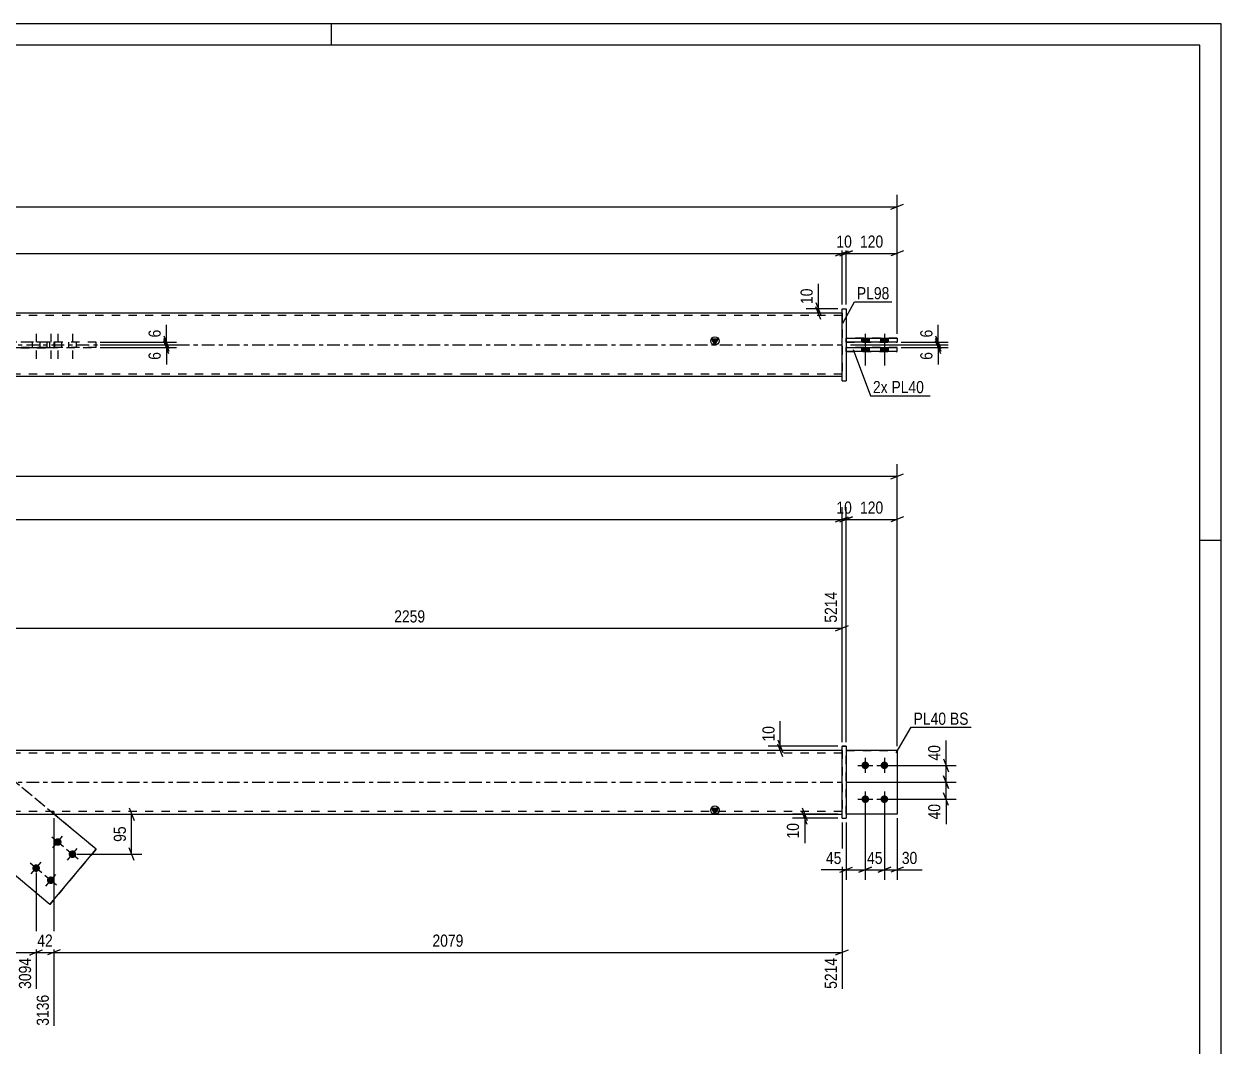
# Model space of a CAD drawing. Header units: millimetres. Extents: x 0 to 594, y 0 to 420.
# Drawn here: x 311.4 to 594, y 178.6 to 420 of the extents above; entities that cross this region are included whole.
import ezdxf

# ---------------------------------------------------------------- set-up
doc = ezdxf.new("R2010")
doc.units = ezdxf.units.MM
doc.linetypes.add('DXK_LINE_DOT2', pattern=[3.9198, 1.9599, -1.9599])
doc.linetypes.add('DXK_LINE_DOT3', pattern=[5.9187, 2.979, -0.9799, 0.9799, -0.9799])
doc.styles.add('Arial Narrow', font='ARIALN.TTF', dxfattribs={"height": 0.2})

# ---------------------------------------------------------------- blocks, each defined once
blk = doc.blocks.new('Unknown-580871426-1129')
at = {"color": 5, "linetype": 'Continuous'}
for p, q in [((594, 420), (0, 420)), ((384, 415), (384, 420)), ((594, 0), (594, 420)), ((589, 415), (5, 415)), ((589, 5), (589, 415)), ((594, 298), (589, 298))]:
    blk.add_line(p, q, dxfattribs=at)
blk = doc.blocks.new('Part-580871426-1687 - 1671')
at = {"color": 2, "linetype": 'Continuous'}
for p, q in [((274.73, 269.75), (263.86, 256.68)), ((274.73, 269.75), (274.73, 269.75)), ((300.41, 248.42), (274.73, 269.75)), ((263.86, 256.68), (273.81, 248.42)), ((263.86, 256.68), (263.86, 256.68)), ((317.55, 212.08), (291.87, 233.42)), ((328.42, 225.16), (318.47, 233.42)), ((317.55, 212.08), (328.42, 225.16)), ((328.42, 225.16), (328.42, 225.16)), ((317.55, 212.08), (317.55, 212.08))]:
    blk.add_line(p, q, dxfattribs=at)
at = {"color": 7, "linetype": 'DXK_LINE_DOT2'}
for p, q in [((263.86, 256.68), (274.73, 269.75)), ((328.42, 225.16), (274.73, 269.75)), ((317.55, 212.08), (263.86, 256.68)), ((273.81, 248.42), (291.87, 233.42)), ((318.47, 233.42), (300.41, 248.42)), ((328.42, 225.16), (317.55, 212.08))]:
    blk.add_line(p, q, dxfattribs=at)
blk = doc.blocks.new('Bolt-580871426-1679 - 1671')
at = {"linetype": 'Continuous'}
for points in [[(319.39, 227.71), (319.57, 227.69), (319.75, 227.63), (319.92, 227.54), (320.06, 227.41), (320.17, 227.26), (320.24, 227.09), (320.28, 226.9), (320.28, 226.71), (320.24, 226.53), (320.17, 226.36), (320.06, 226.21), (319.92, 226.08), (319.75, 225.99), (319.57, 225.93), (319.39, 225.91), (319.2, 225.93), (319.02, 225.99), (318.86, 226.08), (318.72, 226.21), (318.61, 226.36), (318.53, 226.53), (318.49, 226.71), (318.49, 226.9), (318.53, 227.09), (318.61, 227.26), (318.72, 227.41), (318.86, 227.54), (319.02, 227.63), (319.2, 227.69)], [(322.85, 224.83), (323.04, 224.81), (323.21, 224.75), (323.38, 224.66), (323.52, 224.53), (323.63, 224.38), (323.7, 224.21), (323.74, 224.03), (323.74, 223.84), (323.7, 223.65), (323.63, 223.48), (323.52, 223.33), (323.38, 223.2), (323.21, 223.11), (323.04, 223.05), (322.85, 223.03), (322.66, 223.05), (322.48, 223.11), (322.32, 223.2), (322.18, 223.33), (322.07, 223.48), (321.99, 223.65), (321.95, 223.84), (321.95, 224.03), (321.99, 224.21), (322.07, 224.38), (322.18, 224.53), (322.32, 224.66), (322.48, 224.75), (322.66, 224.81)], [(314.28, 221.55), (314.46, 221.53), (314.64, 221.48), (314.8, 221.38), (314.94, 221.26), (315.05, 221.1), (315.13, 220.93), (315.17, 220.75), (315.17, 220.56), (315.13, 220.38), (315.05, 220.2), (314.94, 220.05), (314.8, 219.93), (314.64, 219.83), (314.46, 219.77), (314.28, 219.75), (314.09, 219.77), (313.91, 219.83), (313.75, 219.93), (313.61, 220.05), (313.5, 220.2), (313.42, 220.38), (313.38, 220.56), (313.38, 220.75), (313.42, 220.93), (313.5, 221.1), (313.61, 221.26), (313.75, 221.38), (313.91, 221.48), (314.09, 221.53)], [(317.74, 218.68), (317.92, 218.66), (318.1, 218.6), (318.27, 218.51), (318.41, 218.38), (318.52, 218.23), (318.59, 218.06), (318.63, 217.87), (318.63, 217.68), (318.59, 217.5), (318.52, 217.33), (318.41, 217.18), (318.27, 217.05), (318.1, 216.96), (317.92, 216.9), (317.74, 216.88), (317.55, 216.9), (317.37, 216.96), (317.21, 217.05), (317.07, 217.18), (316.96, 217.33), (316.88, 217.5), (316.84, 217.68), (316.84, 217.87), (316.88, 218.06), (316.96, 218.23), (317.07, 218.38), (317.21, 218.51), (317.37, 218.6), (317.55, 218.66)]]:
    blk.add_hatch(color=1, dxfattribs=at).paths.add_polyline_path(points)
at = {"color": 1, "linetype": 'Continuous'}
for p, q in [((320.77, 225.66), (318, 227.96)), ((318.24, 225.42), (320.54, 228.19)), ((324.23, 222.78), (321.46, 225.08)), ((321.7, 222.55), (324, 225.32)), ((315.66, 219.5), (312.89, 221.8)), ((313.13, 219.27), (315.43, 222.04)), ((319.12, 216.63), (316.35, 218.93)), ((316.59, 216.39), (318.89, 219.16))]:
    blk.add_line(p, q, dxfattribs=at)
blk = doc.blocks.new('Bolt-580871426-1682 - 1671')
at = {"linetype": 'Continuous'}
for points in [[(510.02, 245.82), (510.2, 245.8), (510.38, 245.74), (510.55, 245.65), (510.68, 245.52), (510.8, 245.37), (510.87, 245.2), (510.91, 245.01), (510.91, 244.82), (510.87, 244.64), (510.8, 244.47), (510.68, 244.32), (510.55, 244.19), (510.38, 244.1), (510.2, 244.04), (510.02, 244.02), (509.83, 244.04), (509.65, 244.1), (509.49, 244.19), (509.35, 244.32), (509.24, 244.47), (509.16, 244.64), (509.12, 244.82), (509.12, 245.01), (509.16, 245.2), (509.24, 245.37), (509.35, 245.52), (509.49, 245.65), (509.65, 245.74), (509.83, 245.8)], [(514.52, 245.82), (514.7, 245.8), (514.88, 245.74), (515.05, 245.65), (515.18, 245.52), (515.3, 245.37), (515.37, 245.2), (515.41, 245.01), (515.41, 244.82), (515.37, 244.64), (515.3, 244.47), (515.18, 244.32), (515.05, 244.19), (514.88, 244.1), (514.7, 244.04), (514.52, 244.02), (514.33, 244.04), (514.15, 244.1), (513.99, 244.19), (513.85, 244.32), (513.74, 244.47), (513.66, 244.64), (513.62, 244.82), (513.62, 245.01), (513.66, 245.2), (513.74, 245.37), (513.85, 245.52), (513.99, 245.65), (514.15, 245.74), (514.33, 245.8)], [(510.02, 237.82), (510.2, 237.8), (510.38, 237.74), (510.55, 237.65), (510.68, 237.52), (510.8, 237.37), (510.87, 237.2), (510.91, 237.01), (510.91, 236.82), (510.87, 236.64), (510.8, 236.47), (510.68, 236.32), (510.55, 236.19), (510.38, 236.1), (510.2, 236.04), (510.02, 236.02), (509.83, 236.04), (509.65, 236.1), (509.49, 236.19), (509.35, 236.32), (509.24, 236.47), (509.16, 236.64), (509.12, 236.82), (509.12, 237.01), (509.16, 237.2), (509.24, 237.37), (509.35, 237.52), (509.49, 237.65), (509.65, 237.74), (509.83, 237.8)], [(514.52, 237.82), (514.7, 237.8), (514.88, 237.74), (515.05, 237.65), (515.18, 237.52), (515.3, 237.37), (515.37, 237.2), (515.41, 237.01), (515.41, 236.82), (515.37, 236.64), (515.3, 236.47), (515.18, 236.32), (515.05, 236.19), (514.88, 236.1), (514.7, 236.04), (514.52, 236.02), (514.33, 236.04), (514.15, 236.1), (513.99, 236.19), (513.85, 236.32), (513.74, 236.47), (513.66, 236.64), (513.62, 236.82), (513.62, 237.01), (513.66, 237.2), (513.74, 237.37), (513.85, 237.52), (513.99, 237.65), (514.15, 237.74), (514.33, 237.8)]]:
    blk.add_hatch(color=1, dxfattribs=at).paths.add_polyline_path(points)
at = {"color": 1, "linetype": 'Continuous'}
for p, q in [((510.02, 246.72), (510.02, 243.12)), ((514.52, 246.72), (514.52, 243.12)), ((508.22, 244.92), (511.82, 244.92)), ((512.72, 244.92), (516.32, 244.92)), ((510.02, 238.72), (510.02, 235.12)), ((514.52, 238.72), (514.52, 235.12)), ((508.22, 236.92), (511.82, 236.92)), ((512.72, 236.92), (516.32, 236.92))]:
    blk.add_line(p, q, dxfattribs=at)
blk = doc.blocks.new('Part-580871426-1703 - 1671')
at = {"color": 2, "linetype": 'Continuous'}
for p, q in [((505.52, 249.42), (504.52, 249.42)), ((504.52, 232.42), (504.52, 249.42)), ((505.52, 249.42), (505.52, 232.42)), ((504.52, 232.42), (504.52, 232.42)), ((504.52, 232.42), (505.52, 232.42))]:
    blk.add_line(p, q, dxfattribs=at)
at = {"color": 7, "linetype": 'DXK_LINE_DOT2'}
for p, q in [((504.52, 249.42), (504.52, 249.42)), ((504.52, 249.42), (505.52, 249.42)), ((505.52, 249.42), (505.52, 249.42)), ((504.52, 232.42), (505.52, 232.42))]:
    blk.add_line(p, q, dxfattribs=at)
blk = doc.blocks.new('Part-580871426-1708 - 1671')
at = {"color": 7, "linetype": 'DXK_LINE_DOT2'}
for p, q in [((505.52, 248.42), (517.52, 248.42)), ((517.52, 248.42), (505.52, 248.42)), ((505.52, 248.42), (505.52, 248.42)), ((505.52, 233.42), (505.52, 248.42)), ((517.52, 248.42), (517.52, 248.42)), ((517.52, 248.42), (517.52, 233.42)), ((517.52, 233.42), (505.52, 233.42)), ((517.52, 233.42), (505.52, 233.42))]:
    blk.add_line(p, q, dxfattribs=at)
blk = doc.blocks.new('Part-580871426-1713 - 1671')
at = {"color": 2, "linetype": 'Continuous'}
for p, q in [((517.52, 248.42), (505.52, 248.42)), ((517.52, 248.42), (517.52, 248.42)), ((517.52, 248.42), (517.52, 233.42)), ((517.52, 233.42), (505.52, 233.42))]:
    blk.add_line(p, q, dxfattribs=at)
at = {"color": 7, "linetype": 'DXK_LINE_DOT2'}
for p, q in [((517.52, 248.42), (505.52, 248.42)), ((505.52, 248.42), (505.52, 248.42)), ((505.52, 233.42), (505.52, 248.42)), ((517.52, 248.42), (517.52, 248.42)), ((517.52, 233.42), (505.52, 233.42))]:
    blk.add_line(p, q, dxfattribs=at)
blk = doc.blocks.new('Part-580871426-1718 - 1671')
at = {"linetype": 'Continuous'}
blk.add_hatch(color=2, dxfattribs=at).paths.add_polyline_path([(474.52, 233.42), (473.72, 234.82), (475.32, 234.82)])
at = {"color": 2, "linetype": 'Continuous'}
for p, q in [((416.42, 248.42), (175.86, 248.42)), ((504.52, 248.42), (416.52, 248.42)), ((474.52, 233.42), (473.72, 234.82)), ((473.72, 234.82), (475.32, 234.82)), ((475.32, 234.82), (474.52, 233.42)), ((175.86, 233.42), (416.42, 233.42)), ((416.52, 233.42), (504.52, 233.42))]:
    blk.add_line(p, q, dxfattribs=at)
at = {"color": 7, "linetype": 'DXK_LINE_DOT2'}
for p, q in [((416.42, 247.82), (175.86, 247.82)), ((504.52, 247.82), (416.52, 247.82)), ((504.52, 248.42), (504.52, 233.42)), ((416.42, 234.02), (175.86, 234.02)), ((318.57, 233.42), (318.57, 234.02)), ((504.52, 234.02), (416.52, 234.02))]:
    blk.add_line(p, q, dxfattribs=at)
at = {"color": 7, "linetype": 'DXK_LINE_DOT3'}
for p, q in [((175.86, 240.92), (416.42, 240.92)), ((416.52, 240.92), (504.52, 240.92))]:
    blk.add_line(p, q, dxfattribs=at)
at = {"color": 2, "linetype": 'Continuous'}
blk.add_circle((474.52, 234.32), 1, dxfattribs=at)
blk = doc.blocks.new('Part-580871426-1455 - 1366')
at = {"linetype": 'Continuous'}
blk.add_hatch(color=2, dxfattribs=at).paths.add_polyline_path([(474.52, 344.23), (473.72, 345.63), (475.32, 345.63)])
at = {"color": 2, "linetype": 'Continuous'}
for p, q in [((416.42, 351.73), (175.86, 351.73)), ((504.52, 351.73), (416.52, 351.73)), ((474.52, 344.23), (473.72, 345.63)), ((473.72, 345.63), (475.32, 345.63)), ((475.32, 345.63), (474.52, 344.23)), ((416.42, 336.73), (175.86, 336.73)), ((504.52, 336.73), (416.52, 336.73))]:
    blk.add_line(p, q, dxfattribs=at)
at = {"color": 7, "linetype": 'DXK_LINE_DOT2'}
for p, q in [((416.42, 351.13), (175.86, 351.13)), ((504.52, 351.13), (416.52, 351.13)), ((504.52, 351.73), (504.52, 336.73)), ((291.04, 344.93), (318.57, 344.93)), ((291.04, 344.93), (318.57, 344.93)), ((318.57, 344.93), (318.57, 343.53)), ((318.57, 343.53), (291.04, 343.53)), ((291.04, 343.53), (318.57, 343.53)), ((416.42, 337.33), (175.86, 337.33)), ((504.52, 337.33), (416.52, 337.33))]:
    blk.add_line(p, q, dxfattribs=at)
at = {"color": 7, "linetype": 'DXK_LINE_DOT3'}
for p, q in [((175.86, 344.23), (416.42, 344.23)), ((416.52, 344.23), (504.52, 344.23))]:
    blk.add_line(p, q, dxfattribs=at)
at = {"color": 2, "linetype": 'Continuous'}
blk.add_circle((474.52, 345.13), 1, dxfattribs=at)
blk = doc.blocks.new('Bolt-580871426-1369 - 1366')
at = {"linetype": 'Continuous'}
for points in [[(510.92, 345.83), (509.12, 345.83), (509.12, 344.83), (510.92, 344.83)], [(510.92, 345.83), (509.12, 345.83), (509.12, 344.83), (510.92, 344.83)], [(515.42, 345.83), (513.62, 345.83), (513.62, 344.83), (515.42, 344.83)], [(515.42, 345.83), (513.62, 345.83), (513.62, 344.83), (515.42, 344.83)], [(510.92, 343.63), (509.12, 343.63), (509.12, 342.63), (510.92, 342.63)], [(510.92, 343.63), (509.12, 343.63), (509.12, 342.63), (510.92, 342.63)], [(515.42, 343.63), (513.62, 343.63), (513.62, 342.63), (515.42, 342.63)], [(515.42, 343.63), (513.62, 343.63), (513.62, 342.63), (515.42, 342.63)]]:
    blk.add_hatch(color=1, dxfattribs=at).paths.add_polyline_path(points)
at = {"color": 1, "linetype": 'Continuous'}
for p, q in [((509.12, 345.83), (509.12, 344.83)), ((509.12, 345.83), (509.12, 344.83)), ((510.02, 346.83), (510.02, 339.33)), ((510.02, 346.83), (510.02, 339.33)), ((510.92, 345.83), (510.92, 344.83)), ((510.92, 345.83), (510.92, 344.83)), ((513.62, 345.83), (513.62, 344.83)), ((513.62, 345.83), (513.62, 344.83)), ((514.52, 346.83), (514.52, 339.33)), ((514.52, 346.83), (514.52, 339.33)), ((515.42, 345.83), (515.42, 344.83)), ((515.42, 345.83), (515.42, 344.83)), ((509.12, 343.63), (509.12, 342.63)), ((509.12, 343.63), (509.12, 342.63)), ((510.92, 343.63), (510.92, 342.63)), ((510.92, 343.63), (510.92, 342.63)), ((513.62, 343.63), (513.62, 342.63)), ((513.62, 343.63), (513.62, 342.63)), ((515.42, 343.63), (515.42, 342.63)), ((515.42, 343.63), (515.42, 342.63))]:
    blk.add_line(p, q, dxfattribs=at)
blk = doc.blocks.new('Bolt-580871426-1434 - 1366')
at = {"color": 1, "linetype": 'DXK_LINE_DOT2'}
for p, q in [((313.38, 344.83), (313.38, 343.63)), ((314.28, 346.83), (314.28, 339.33)), ((315.18, 344.83), (315.18, 343.63)), ((316.84, 344.83), (316.84, 343.63)), ((317.74, 346.83), (317.74, 339.33)), ((318.49, 344.83), (318.49, 343.63)), ((318.64, 344.83), (318.64, 343.63)), ((319.39, 346.83), (319.39, 339.33)), ((320.29, 344.83), (320.29, 343.63)), ((321.95, 344.83), (321.95, 343.63)), ((322.85, 346.83), (322.85, 339.33)), ((323.75, 344.83), (323.75, 343.63))]:
    blk.add_line(p, q, dxfattribs=at)
blk = doc.blocks.new('Part-580871426-1460 - 1366')
at = {"color": 2, "linetype": 'Continuous'}
for p, q in [((505.52, 343.63), (517.52, 343.63)), ((517.52, 342.63), (505.52, 342.63)), ((517.52, 342.63), (517.52, 343.63))]:
    blk.add_line(p, q, dxfattribs=at)
at = {"color": 7, "linetype": 'DXK_LINE_DOT2'}
for p, q in [((505.52, 342.63), (505.52, 343.63)), ((517.52, 343.63), (505.52, 343.63)), ((505.52, 342.63), (517.52, 342.63))]:
    blk.add_line(p, q, dxfattribs=at)
blk = doc.blocks.new('Part-580871426-1396 - 1366')
at = {"color": 2, "linetype": 'Continuous'}
for p, q in [((263.86, 343.63), (263.86, 344.83)), ((274.73, 343.63), (274.73, 344.83)), ((301.24, 344.83), (274.73, 344.83)), ((301.24, 343.63), (274.73, 343.63))]:
    blk.add_line(p, q, dxfattribs=at)
at = {"color": 7, "linetype": 'DXK_LINE_DOT2'}
for p, q in [((317.55, 344.83), (263.86, 344.83)), ((263.86, 344.83), (274.73, 344.83)), ((328.42, 344.83), (301.24, 344.83)), ((317.55, 343.63), (317.55, 344.83)), ((328.42, 344.83), (317.55, 344.83)), ((328.42, 343.63), (328.42, 344.83)), ((263.86, 343.63), (317.55, 343.63)), ((274.73, 343.63), (263.86, 343.63)), ((328.42, 343.63), (301.24, 343.63)), ((317.55, 343.63), (328.42, 343.63))]:
    blk.add_line(p, q, dxfattribs=at)
blk = doc.blocks.new('Part-580871426-1432 - 1366')
at = {"color": 2, "linetype": 'Continuous'}
for p, q in [((504.52, 352.73), (504.52, 352.73)), ((504.52, 335.73), (504.52, 352.73)), ((504.52, 352.73), (505.52, 352.73)), ((505.52, 352.73), (505.52, 352.73)), ((505.52, 352.73), (505.52, 335.73)), ((504.52, 335.73), (505.52, 335.73)), ((504.52, 335.73), (504.52, 335.73)), ((505.52, 335.73), (505.52, 335.73))]:
    blk.add_line(p, q, dxfattribs=at)
at = {"color": 7, "linetype": 'DXK_LINE_DOT2'}
for p, q in [((504.52, 352.73), (504.52, 352.73)), ((504.52, 352.73), (505.52, 352.73)), ((504.52, 335.73), (505.52, 335.73))]:
    blk.add_line(p, q, dxfattribs=at)
blk = doc.blocks.new('Part-580871426-1465 - 1366')
at = {"color": 2, "linetype": 'Continuous'}
for p, q in [((505.52, 345.83), (517.52, 345.83)), ((517.52, 344.83), (505.52, 344.83)), ((517.52, 345.83), (517.52, 344.83))]:
    blk.add_line(p, q, dxfattribs=at)
at = {"color": 7, "linetype": 'DXK_LINE_DOT2'}
for p, q in [((505.52, 344.83), (505.52, 345.83)), ((517.52, 345.83), (505.52, 345.83)), ((505.52, 344.83), (517.52, 344.83)), ((517.52, 345.83), (517.52, 345.83))]:
    blk.add_line(p, q, dxfattribs=at)
blk = doc.blocks.new('StraightDimension-580871426-1928 - 1671')
at = {"color": 7, "linetype": 'Continuous'}
for p, q in [((495.12, 234.92), (496.32, 231.92)), ((503.52, 233.42), (492.87, 233.42)), ((503.52, 232.42), (492.87, 232.42)), ((496.32, 230.92), (495.12, 233.92)), ((495.72, 232.42), (495.72, 233.42))]:
    blk.add_line(p, q, dxfattribs=at)
at = {"color": 0}
blk.add_wipeout([(494.97, 231.89), (490.77, 231.89), (490.77, 227.04), (494.97, 227.04)], dxfattribs=at)
at = {"color": 7, "linetype": 'Continuous'}
blk.add_line((495.72, 232.42), (495.72, 226.51), dxfattribs=at)
blk.add_line((495.72, 232.42), (495.72, 226.51), dxfattribs=at)
at = {"color": 3, "style": 'Arial Narrow'}
blk.add_text('10', height=2.863, rotation=90.0002, dxfattribs=at).set_placement((494.37, 227.64))
blk = doc.blocks.new('StraightDimension-580871426-1856 - 1671')
at = {"color": 7, "linetype": 'Continuous'}
for p, q in [((291.87, 232.42), (291.87, 192.13)), ((314.28, 219.65), (314.28, 192.13)), ((293.37, 201.34), (290.37, 200.14)), ((291.87, 200.74), (314.28, 200.74)), ((312.78, 200.14), (315.78, 201.34))]:
    blk.add_line(p, q, dxfattribs=at)
at = {"color": 0}
blk.add_wipeout([(306.41, 201.49), (306.41, 205.69), (299.73, 205.69), (299.73, 201.49)], dxfattribs=at)
at = {"color": 0, "linetype": 'Continuous'}
blk.add_wipeout([(313.68, 200.04), (309.48, 200.04), (309.48, 191.53), (313.68, 191.53)], dxfattribs=at)
at = {"color": 3, "style": 'Arial Narrow'}
blk.add_text('224', height=2.863, dxfattribs=at).set_placement((300.33, 202.09))
at = {"color": 3, "linetype": 'Continuous', "style": 'Arial Narrow'}
blk.add_text('3094', height=2.863, rotation=90.0002, dxfattribs=at).set_placement((313.08, 192.13))
blk = doc.blocks.new('StraightDimension-580871426-2009 - 1671')
at = {"color": 7, "linetype": 'Continuous'}
for p, q in [((528.48, 246.42), (529.68, 243.42)), ((515.52, 244.92), (531.48, 244.92)), ((529.08, 240.92), (529.08, 244.92)), ((505.52, 240.92), (531.48, 240.92)), ((529.68, 239.42), (528.48, 242.42))]:
    blk.add_line(p, q, dxfattribs=at)
at = {"color": 0}
blk.add_wipeout([(528.33, 250.3), (524.13, 250.3), (524.13, 245.44), (528.33, 245.44)], dxfattribs=at)
at = {"color": 7, "linetype": 'Continuous'}
blk.add_line((529.08, 244.92), (529.08, 250.82), dxfattribs=at)
blk.add_line((529.08, 244.92), (529.08, 250.82), dxfattribs=at)
at = {"color": 3, "style": 'Arial Narrow'}
blk.add_text('40', height=2.863, rotation=90.0002, dxfattribs=at).set_placement((527.73, 246.04))
blk = doc.blocks.new('StraightDimension-580871426-2050 - 1671')
at = {"color": 7, "linetype": 'Continuous'}
for p, q in [((504.52, 250.42), (504.52, 305.85)), ((505.52, 250.42), (505.52, 305.85)), ((503.02, 302.4), (506.02, 303.6)), ((507.02, 303.6), (504.02, 302.4)), ((504.52, 303), (505.52, 303))]:
    blk.add_line(p, q, dxfattribs=at)
at = {"color": 0}
blk.add_wipeout([(507.44, 303.75), (507.44, 307.95), (502.59, 307.95), (502.59, 303.75)], dxfattribs=at)
at = {"color": 3, "style": 'Arial Narrow'}
blk.add_text('10', height=2.863, dxfattribs=at).set_placement((503.19, 304.35))
blk = doc.blocks.new('StraightDimension-580871426-2045 - 1671')
at = {"color": 7, "linetype": 'Continuous'}
for p, q in [((504.52, 250.42), (504.52, 305.85)), ((86.76, 303), (504.52, 303)), ((503.02, 302.4), (506.02, 303.6))]:
    blk.add_line(p, q, dxfattribs=at)
blk = doc.blocks.new('StraightDimension-580871426-1728 - 1671')
at = {"color": 7, "linetype": 'Continuous'}
for p, q in [((516.02, 312.57), (519.02, 313.77)), ((517.52, 249.42), (517.52, 316.02)), ((74.76, 313.17), (517.52, 313.17))]:
    blk.add_line(p, q, dxfattribs=at)
blk = doc.blocks.new('StraightDimension-580871426-1742 - 1671')
at = {"color": 7, "linetype": 'Continuous'}
for p, q in [((300.41, 249.42), (300.41, 285.92)), ((504.52, 250.42), (504.52, 285.92)), ((301.91, 277.91), (298.91, 276.71)), ((300.41, 277.31), (504.52, 277.31)), ((503.02, 276.71), (506.02, 277.91))]:
    blk.add_line(p, q, dxfattribs=at)
at = {"color": 0, "linetype": 'Continuous'}
blk.add_wipeout([(503.92, 286.52), (499.72, 286.52), (499.72, 278.01), (503.92, 278.01)], dxfattribs=at)
at = {"color": 0}
blk.add_wipeout([(406.72, 278.06), (406.72, 282.26), (398.21, 282.26), (398.21, 278.06)], dxfattribs=at)
at = {"color": 3, "linetype": 'Continuous', "style": 'Arial Narrow'}
blk.add_text('5214', height=2.863, rotation=90.0002, dxfattribs=at).set_placement((503.32, 278.61))
at = {"color": 3, "style": 'Arial Narrow'}
blk.add_text('2259', height=2.863, dxfattribs=at).set_placement((398.81, 278.66))
blk = doc.blocks.new('StraightDimension-580871426-1950 - 1671')
at = {"color": 7, "linetype": 'Continuous'}
for p, q in [((510.02, 235.92), (510.02, 217.87)), ((514.52, 235.92), (514.52, 217.87)), ((508.52, 219.67), (511.52, 220.87)), ((516.02, 220.87), (513.02, 219.67)), ((510.02, 220.27), (514.52, 220.27))]:
    blk.add_line(p, q, dxfattribs=at)
at = {"color": 0}
blk.add_wipeout([(514.69, 221.02), (514.69, 225.22), (509.84, 225.22), (509.84, 221.02)], dxfattribs=at)
at = {"color": 3, "style": 'Arial Narrow'}
blk.add_text('45', height=2.863, dxfattribs=at).set_placement((510.44, 221.62))
blk = doc.blocks.new('StraightDimension-580871426-1830 - 1671')
at = {"color": 7, "linetype": 'Continuous'}
for p, q in [((318.47, 232.42), (318.47, 183.43)), ((504.52, 231.42), (504.52, 192.13)), ((319.97, 201.34), (316.97, 200.14)), ((318.47, 200.74), (504.52, 200.74)), ((503.02, 200.14), (506.02, 201.34))]:
    blk.add_line(p, q, dxfattribs=at)
at = {"color": 0}
blk.add_wipeout([(415.75, 201.49), (415.75, 205.69), (407.24, 205.69), (407.24, 201.49)], dxfattribs=at)
at = {"color": 0, "linetype": 'Continuous'}
blk.add_wipeout([(503.92, 200.04), (499.72, 200.04), (499.72, 191.53), (503.92, 191.53)], dxfattribs=at)
at = {"color": 3, "style": 'Arial Narrow'}
blk.add_text('2079', height=2.863, dxfattribs=at).set_placement((407.84, 202.09))
at = {"color": 3, "linetype": 'Continuous', "style": 'Arial Narrow'}
blk.add_text('5214', height=2.863, rotation=90.0002, dxfattribs=at).set_placement((503.32, 192.13))
blk = doc.blocks.new('StraightDimension-580871426-1842 - 1671')
at = {"color": 7, "linetype": 'Continuous'}
for p, q in [((318.47, 232.42), (318.47, 183.43)), ((314.28, 219.65), (314.28, 192.13)), ((312.78, 200.14), (315.78, 201.34)), ((314.28, 200.74), (318.47, 200.74)), ((319.97, 201.34), (316.97, 200.14))]:
    blk.add_line(p, q, dxfattribs=at)
at = {"color": 0}
blk.add_wipeout([(318.8, 201.49), (318.8, 205.69), (313.95, 205.69), (313.95, 201.49)], dxfattribs=at)
at = {"color": 0, "linetype": 'Continuous'}
blk.add_wipeout([(317.87, 191.34), (313.67, 191.34), (313.67, 182.83), (317.87, 182.83)], dxfattribs=at)
at = {"color": 3, "style": 'Arial Narrow'}
blk.add_text('42', height=2.863, dxfattribs=at).set_placement((314.55, 202.09))
at = {"color": 3, "linetype": 'Continuous', "style": 'Arial Narrow'}
blk.add_text('3136', height=2.863, rotation=90.0002, dxfattribs=at).set_placement((317.27, 183.43))
blk = doc.blocks.new('StraightDimension-580871426-1937 - 1671')
at = {"color": 7, "linetype": 'Continuous'}
for p, q in [((514.52, 235.92), (514.52, 217.87)), ((517.52, 232.42), (517.52, 217.87)), ((513.02, 219.67), (516.02, 220.87)), ((519.02, 220.87), (516.02, 219.67)), ((514.52, 220.27), (517.52, 220.27))]:
    blk.add_line(p, q, dxfattribs=at)
at = {"color": 0}
blk.add_wipeout([(522.9, 221.02), (522.9, 225.22), (518.04, 225.22), (518.04, 221.02)], dxfattribs=at)
at = {"color": 7, "linetype": 'Continuous'}
blk.add_line((517.52, 220.27), (523.42, 220.27), dxfattribs=at)
blk.add_line((517.52, 220.27), (523.42, 220.27), dxfattribs=at)
at = {"color": 3, "style": 'Arial Narrow'}
blk.add_text('30', height=2.863, dxfattribs=at).set_placement((518.64, 221.62))
blk = doc.blocks.new('StraightDimension-580871426-1960 - 1671')
at = {"color": 7, "linetype": 'Continuous'}
for p, q in [((510.02, 235.92), (510.02, 217.87)), ((505.52, 231.42), (505.52, 217.87)), ((504.02, 219.67), (507.02, 220.87)), ((511.52, 220.87), (508.52, 219.67)), ((505.52, 220.27), (510.02, 220.27))]:
    blk.add_line(p, q, dxfattribs=at)
at = {"color": 0}
blk.add_wipeout([(504.99, 221.02), (504.99, 225.22), (500.13, 225.22), (500.13, 221.02)], dxfattribs=at)
at = {"color": 7, "linetype": 'Continuous'}
blk.add_line((505.52, 220.27), (499.61, 220.27), dxfattribs=at)
blk.add_line((505.52, 220.27), (499.61, 220.27), dxfattribs=at)
at = {"color": 3, "style": 'Arial Narrow'}
blk.add_text('45', height=2.863, dxfattribs=at).set_placement((500.73, 221.62))
blk = doc.blocks.new('StraightDimension-580871426-1985 - 1671')
at = {"color": 7, "linetype": 'Continuous'}
for p, q in [((336.21, 234.92), (337.41, 231.92)), ((329.04, 233.42), (339.21, 233.42)), ((336.81, 223.93), (336.81, 233.42)), ((323.85, 223.93), (339.21, 223.93)), ((337.41, 222.43), (336.21, 225.43))]:
    blk.add_line(p, q, dxfattribs=at)
at = {"color": 0}
blk.add_wipeout([(336.06, 231.1), (331.86, 231.1), (331.86, 226.25), (336.06, 226.25)], dxfattribs=at)
at = {"color": 3, "style": 'Arial Narrow'}
blk.add_text('95', height=2.863, rotation=90.0002, dxfattribs=at).set_placement((335.46, 226.85))
blk = doc.blocks.new('StraightDimension-580871426-1996 - 1671')
at = {"color": 7, "linetype": 'Continuous'}
for p, q in [((505.52, 240.92), (531.48, 240.92)), ((528.48, 242.42), (529.68, 239.42)), ((529.08, 236.92), (529.08, 240.92)), ((529.68, 235.42), (528.48, 238.42)), ((515.52, 236.92), (531.48, 236.92))]:
    blk.add_line(p, q, dxfattribs=at)
at = {"color": 0}
blk.add_wipeout([(528.33, 236.39), (524.13, 236.39), (524.13, 231.54), (528.33, 231.54)], dxfattribs=at)
at = {"color": 7, "linetype": 'Continuous'}
blk.add_line((529.08, 236.92), (529.08, 231.01), dxfattribs=at)
blk.add_line((529.08, 236.92), (529.08, 231.01), dxfattribs=at)
at = {"color": 3, "style": 'Arial Narrow'}
blk.add_text('40', height=2.863, rotation=90.0002, dxfattribs=at).set_placement((527.73, 232.14))
blk = doc.blocks.new('StraightDimension-580871426-2028 - 1671')
at = {"color": 7, "linetype": 'Continuous'}
for p, q in [((503.52, 249.42), (487.09, 249.42)), ((489.34, 250.92), (490.54, 247.92)), ((490.54, 246.92), (489.34, 249.92)), ((489.94, 248.42), (489.94, 249.42)), ((503.52, 248.42), (487.09, 248.42))]:
    blk.add_line(p, q, dxfattribs=at)
at = {"color": 0}
blk.add_wipeout([(489.19, 254.8), (484.99, 254.8), (484.99, 249.94), (489.19, 249.94)], dxfattribs=at)
at = {"color": 7, "linetype": 'Continuous'}
blk.add_line((489.94, 249.42), (489.94, 255.32), dxfattribs=at)
blk.add_line((489.94, 249.42), (489.94, 255.32), dxfattribs=at)
at = {"color": 3, "style": 'Arial Narrow'}
blk.add_text('10', height=2.863, rotation=90.0002, dxfattribs=at).set_placement((488.59, 250.54))
blk = doc.blocks.new('StraightDimension-580871426-2055 - 1671')
at = {"color": 7, "linetype": 'Continuous'}
for p, q in [((505.52, 250.42), (505.52, 305.85)), ((517.52, 249.42), (517.52, 305.85)), ((504.02, 302.4), (507.02, 303.6)), ((505.52, 303), (517.52, 303)), ((519.02, 303.6), (516.02, 302.4))]:
    blk.add_line(p, q, dxfattribs=at)
at = {"color": 0}
blk.add_wipeout([(514.86, 303.75), (514.86, 307.95), (508.17, 307.95), (508.17, 303.75)], dxfattribs=at)
at = {"color": 3, "style": 'Arial Narrow'}
blk.add_text('120', height=2.863, dxfattribs=at).set_placement((508.77, 304.35))
blk = doc.blocks.new('StraightDimension-580871426-1594 - 1366')
at = {"color": 7, "linetype": 'Continuous'}
for p, q in [((505.52, 353.73), (505.52, 368.67)), ((517.52, 346.83), (517.52, 368.67)), ((504.02, 365.22), (507.02, 366.42)), ((505.52, 365.82), (517.52, 365.82)), ((519.02, 366.42), (516.02, 365.22))]:
    blk.add_line(p, q, dxfattribs=at)
at = {"color": 0}
blk.add_wipeout([(514.86, 366.57), (514.86, 370.77), (508.17, 370.77), (508.17, 366.57)], dxfattribs=at)
at = {"color": 3, "style": 'Arial Narrow'}
blk.add_text('120', height=2.863, dxfattribs=at).set_placement((508.77, 367.17))
blk = doc.blocks.new('StraightDimension-580871426-1605 - 1366')
at = {"color": 7, "linetype": 'Continuous'}
for p, q in [((498.34, 354.23), (499.54, 351.23)), ((503.52, 352.73), (496.09, 352.73)), ((503.52, 351.73), (496.09, 351.73)), ((499.54, 350.23), (498.34, 353.23)), ((498.94, 351.73), (498.94, 352.73))]:
    blk.add_line(p, q, dxfattribs=at)
at = {"color": 0}
blk.add_wipeout([(498.19, 358.11), (493.99, 358.11), (493.99, 353.26), (498.19, 353.26)], dxfattribs=at)
at = {"color": 7, "linetype": 'Continuous'}
blk.add_line((498.94, 352.73), (498.94, 358.64), dxfattribs=at)
blk.add_line((498.94, 352.73), (498.94, 358.64), dxfattribs=at)
at = {"color": 3, "style": 'Arial Narrow'}
blk.add_text('10', height=2.863, rotation=90.0002, dxfattribs=at).set_placement((497.59, 353.86))
blk = doc.blocks.new('StraightDimension-580871426-1574 - 1366')
at = {"color": 7, "linetype": 'Continuous'}
for p, q in [((504.52, 353.73), (504.52, 368.67)), ((87.76, 365.82), (504.52, 365.82)), ((503.02, 365.22), (506.02, 366.42))]:
    blk.add_line(p, q, dxfattribs=at)
blk = doc.blocks.new('StraightDimension-580871426-1534 - 1366')
at = {"color": 7, "linetype": 'Continuous'}
for p, q in [((344.43, 345.73), (345.63, 342.73)), ((345.63, 342.13), (344.43, 345.13)), ((329.42, 344.23), (347.43, 344.23)), ((329.42, 343.63), (347.43, 343.63)), ((345.03, 343.63), (345.03, 344.23))]:
    blk.add_line(p, q, dxfattribs=at)
at = {"color": 0}
blk.add_wipeout([(344.28, 343.11), (340.08, 343.11), (340.08, 340.08), (344.28, 340.08)], dxfattribs=at)
at = {"color": 7, "linetype": 'Continuous'}
blk.add_line((345.03, 343.63), (345.03, 339.55), dxfattribs=at)
blk.add_line((345.03, 343.63), (345.03, 339.55), dxfattribs=at)
at = {"color": 3, "style": 'Arial Narrow'}
blk.add_text('6', height=2.86, rotation=90.0002, dxfattribs=at).set_placement((343.68, 340.68))
blk = doc.blocks.new('StraightDimension-580871426-1538 - 1366')
at = {"color": 7, "linetype": 'Continuous'}
for p, q in [((329.42, 344.83), (347.43, 344.83)), ((344.43, 346.33), (345.63, 343.33)), ((345.63, 342.73), (344.43, 345.73)), ((345.03, 344.23), (345.03, 344.83)), ((329.42, 344.23), (347.43, 344.23))]:
    blk.add_line(p, q, dxfattribs=at)
at = {"color": 0}
blk.add_wipeout([(344.28, 348.38), (340.08, 348.38), (340.08, 345.36), (344.28, 345.36)], dxfattribs=at)
at = {"color": 7, "linetype": 'Continuous'}
blk.add_line((345.03, 344.83), (345.03, 348.91), dxfattribs=at)
blk.add_line((345.03, 344.83), (345.03, 348.91), dxfattribs=at)
at = {"color": 3, "style": 'Arial Narrow'}
blk.add_text('6', height=2.86, rotation=90.0002, dxfattribs=at).set_placement((343.68, 345.96))
blk = doc.blocks.new('StraightDimension-580871426-1543 - 1366')
at = {"color": 7, "linetype": 'Continuous'}
for p, q in [((517.52, 346.83), (517.52, 379.68)), ((74.76, 376.83), (517.52, 376.83)), ((516.02, 376.23), (519.02, 377.43))]:
    blk.add_line(p, q, dxfattribs=at)
blk = doc.blocks.new('StraightDimension-580871426-1584 - 1366')
at = {"color": 7, "linetype": 'Continuous'}
for p, q in [((504.52, 353.73), (504.52, 368.67)), ((505.52, 353.73), (505.52, 368.67)), ((503.02, 365.22), (506.02, 366.42)), ((507.02, 366.42), (504.02, 365.22)), ((504.52, 365.82), (505.52, 365.82))]:
    blk.add_line(p, q, dxfattribs=at)
at = {"color": 0}
blk.add_wipeout([(507.44, 366.57), (507.44, 370.77), (502.59, 370.77), (502.59, 366.57)], dxfattribs=at)
at = {"color": 3, "style": 'Arial Narrow'}
blk.add_text('10', height=2.863, dxfattribs=at).set_placement((503.19, 367.17))
blk = doc.blocks.new('StraightDimension-580871426-1616 - 1366')
at = {"color": 7, "linetype": 'Continuous'}
for p, q in [((526.61, 345.73), (527.81, 342.73)), ((527.81, 342.13), (526.61, 345.13)), ((506.52, 344.23), (529.61, 344.23)), ((518.52, 343.63), (529.61, 343.63)), ((527.21, 343.63), (527.21, 344.23))]:
    blk.add_line(p, q, dxfattribs=at)
at = {"color": 0}
blk.add_wipeout([(526.46, 343.11), (522.26, 343.11), (522.26, 340.08), (526.46, 340.08)], dxfattribs=at)
at = {"color": 7, "linetype": 'Continuous'}
blk.add_line((527.21, 343.63), (527.21, 339.55), dxfattribs=at)
blk.add_line((527.21, 343.63), (527.21, 339.55), dxfattribs=at)
at = {"color": 3, "style": 'Arial Narrow'}
blk.add_text('6', height=2.86, rotation=90.0002, dxfattribs=at).set_placement((525.86, 340.68))
blk = doc.blocks.new('StraightDimension-580871426-1625 - 1366')
at = {"color": 7, "linetype": 'Continuous'}
for p, q in [((518.52, 344.83), (529.61, 344.83)), ((526.61, 346.33), (527.81, 343.33)), ((527.81, 342.73), (526.61, 345.73)), ((527.21, 344.23), (527.21, 344.83)), ((506.52, 344.23), (529.61, 344.23))]:
    blk.add_line(p, q, dxfattribs=at)
at = {"color": 0}
blk.add_wipeout([(526.46, 348.38), (522.26, 348.38), (522.26, 345.36), (526.46, 345.36)], dxfattribs=at)
at = {"color": 7, "linetype": 'Continuous'}
blk.add_line((527.21, 344.83), (527.21, 348.91), dxfattribs=at)
blk.add_line((527.21, 344.83), (527.21, 348.91), dxfattribs=at)
at = {"color": 3, "style": 'Arial Narrow'}
blk.add_text('6', height=2.86, rotation=90.0002, dxfattribs=at).set_placement((525.86, 345.96))
blk = doc.blocks.new('MarkSet-580871426-2081 - 1671')
at = {"color": 0}
blk.add_wipeout([(529.1, 254.5), (529.1, 257.5), (521.42, 257.5), (521.42, 254.5)], dxfattribs=at)
blk.add_wipeout([(529.1, 254.5), (529.1, 257.5), (521.42, 257.5), (521.42, 254.5)], dxfattribs=at)
at = {"color": 30, "linetype": 'Continuous'}
blk.add_line((517.32, 247.84), (520.82, 253.9), dxfattribs=at)
at = {"color": 0}
blk.add_wipeout([(534.38, 254.5), (534.38, 257.5), (530, 257.5), (530, 254.5)], dxfattribs=at)
blk.add_wipeout([(534.38, 254.5), (534.38, 257.5), (530, 257.5), (530, 254.5)], dxfattribs=at)
at = {"color": 30, "linetype": 'Continuous'}
blk.add_line((520.82, 253.9), (534.98, 253.9), dxfattribs=at)
at = {"color": 3, "style": 'Arial Narrow'}
for s, p in [('PL40', (521.42, 254.5)), ('BS', (530, 254.5))]:
    blk.add_text(s, height=2.863, dxfattribs=at).set_placement(p)
blk = doc.blocks.new('MarkSet-580871426-1656 - 1366')
at = {"color": 0}
blk.add_wipeout([(515.29, 332.81), (515.29, 335.81), (511.82, 335.81), (511.82, 332.81)], dxfattribs=at)
blk.add_wipeout([(515.29, 332.81), (515.29, 335.81), (511.82, 335.81), (511.82, 332.81)], dxfattribs=at)
at = {"color": 30, "linetype": 'Continuous'}
blk.add_line((507.14, 343.09), (511.22, 332.21), dxfattribs=at)
at = {"color": 0}
blk.add_wipeout([(523.86, 332.81), (523.86, 335.81), (516.19, 335.81), (516.19, 332.81)], dxfattribs=at)
blk.add_wipeout([(523.86, 332.81), (523.86, 335.81), (516.19, 335.81), (516.19, 332.81)], dxfattribs=at)
at = {"color": 30, "linetype": 'Continuous'}
blk.add_line((511.22, 332.21), (525.36, 332.21), dxfattribs=at)
at = {"color": 3, "style": 'Arial Narrow'}
for s, p in [('2x', (511.82, 332.81)), ('PL40', (516.19, 332.81))]:
    blk.add_text(s, height=2.863, dxfattribs=at).set_placement(p)
blk = doc.blocks.new('Mark-580871426-1428 - 1366')
at = {"color": 0}
blk.add_wipeout([(515.71, 354.98), (515.71, 357.98), (508.03, 357.98), (508.03, 354.98)], dxfattribs=at)
blk.add_wipeout([(515.71, 354.98), (515.71, 357.98), (508.03, 357.98), (508.03, 354.98)], dxfattribs=at)
at = {"color": 30, "linetype": 'Continuous'}
for p, q in [((504.75, 349.3), (507.43, 354.38)), ((507.43, 354.38), (516.31, 354.38))]:
    blk.add_line(p, q, dxfattribs=at)
at = {"color": 3, "style": 'Arial Narrow'}
blk.add_text('PL98', height=2.863, dxfattribs=at).set_placement((508.03, 354.98))

msp = doc.modelspace()

# ---------------------------------------------------------------- block references
for name in ['Unknown-580871426-1129', 'Part-580871426-1455 - 1366', 'Part-580871426-1432 - 1366', 'Part-580871426-1396 - 1366', 'Bolt-580871426-1434 - 1366', 'Part-580871426-1465 - 1366', 'Bolt-580871426-1369 - 1366', 'Part-580871426-1460 - 1366', 'Part-580871426-1687 - 1671', 'Part-580871426-1703 - 1671', 'Part-580871426-1718 - 1671', 'Part-580871426-1708 - 1671', 'Part-580871426-1713 - 1671', 'Bolt-580871426-1682 - 1671', 'Bolt-580871426-1679 - 1671']:
    msp.add_blockref(name, (0, 0))

# ---------------------------------------------------------------- next in the draw order: block references
for name in ['StraightDimension-580871426-1594 - 1366', 'StraightDimension-580871426-1534 - 1366', 'StraightDimension-580871426-2009 - 1671', 'StraightDimension-580871426-1928 - 1671', 'StraightDimension-580871426-1950 - 1671', 'StraightDimension-580871426-1856 - 1671']:
    msp.add_blockref(name, (0, 0))

# ---------------------------------------------------------------- next in the draw order: block references
for name in ['StraightDimension-580871426-1605 - 1366', 'StraightDimension-580871426-1538 - 1366', 'StraightDimension-580871426-2050 - 1671', 'StraightDimension-580871426-1937 - 1671', 'StraightDimension-580871426-1830 - 1671']:
    msp.add_blockref(name, (0, 0))

# ---------------------------------------------------------------- next in the draw order: block references
for name in ['StraightDimension-580871426-1574 - 1366', 'StraightDimension-580871426-2045 - 1671', 'StraightDimension-580871426-1985 - 1671', 'StraightDimension-580871426-1960 - 1671', 'StraightDimension-580871426-1842 - 1671']:
    msp.add_blockref(name, (0, 0))

# ---------------------------------------------------------------- next in the draw order: block references
for name in ['StraightDimension-580871426-1543 - 1366', 'StraightDimension-580871426-1728 - 1671', 'StraightDimension-580871426-1996 - 1671']:
    msp.add_blockref(name, (0, 0))

# ---------------------------------------------------------------- next in the draw order: block references
for name in ['StraightDimension-580871426-1584 - 1366', 'StraightDimension-580871426-1616 - 1366', 'StraightDimension-580871426-1742 - 1671']:
    msp.add_blockref(name, (0, 0))

# ---------------------------------------------------------------- next in the draw order: block references
for name in ['StraightDimension-580871426-1625 - 1366', 'StraightDimension-580871426-2028 - 1671']:
    msp.add_blockref(name, (0, 0))

# ---------------------------------------------------------------- next in the draw order: block references
for name in ['Mark-580871426-1428 - 1366', 'MarkSet-580871426-1656 - 1366', 'StraightDimension-580871426-2055 - 1671']:
    msp.add_blockref(name, (0, 0))

# ---------------------------------------------------------------- next in the draw order: block references
msp.add_blockref('MarkSet-580871426-2081 - 1671', (0, 0))

doc.saveas('drawing.dxf')
